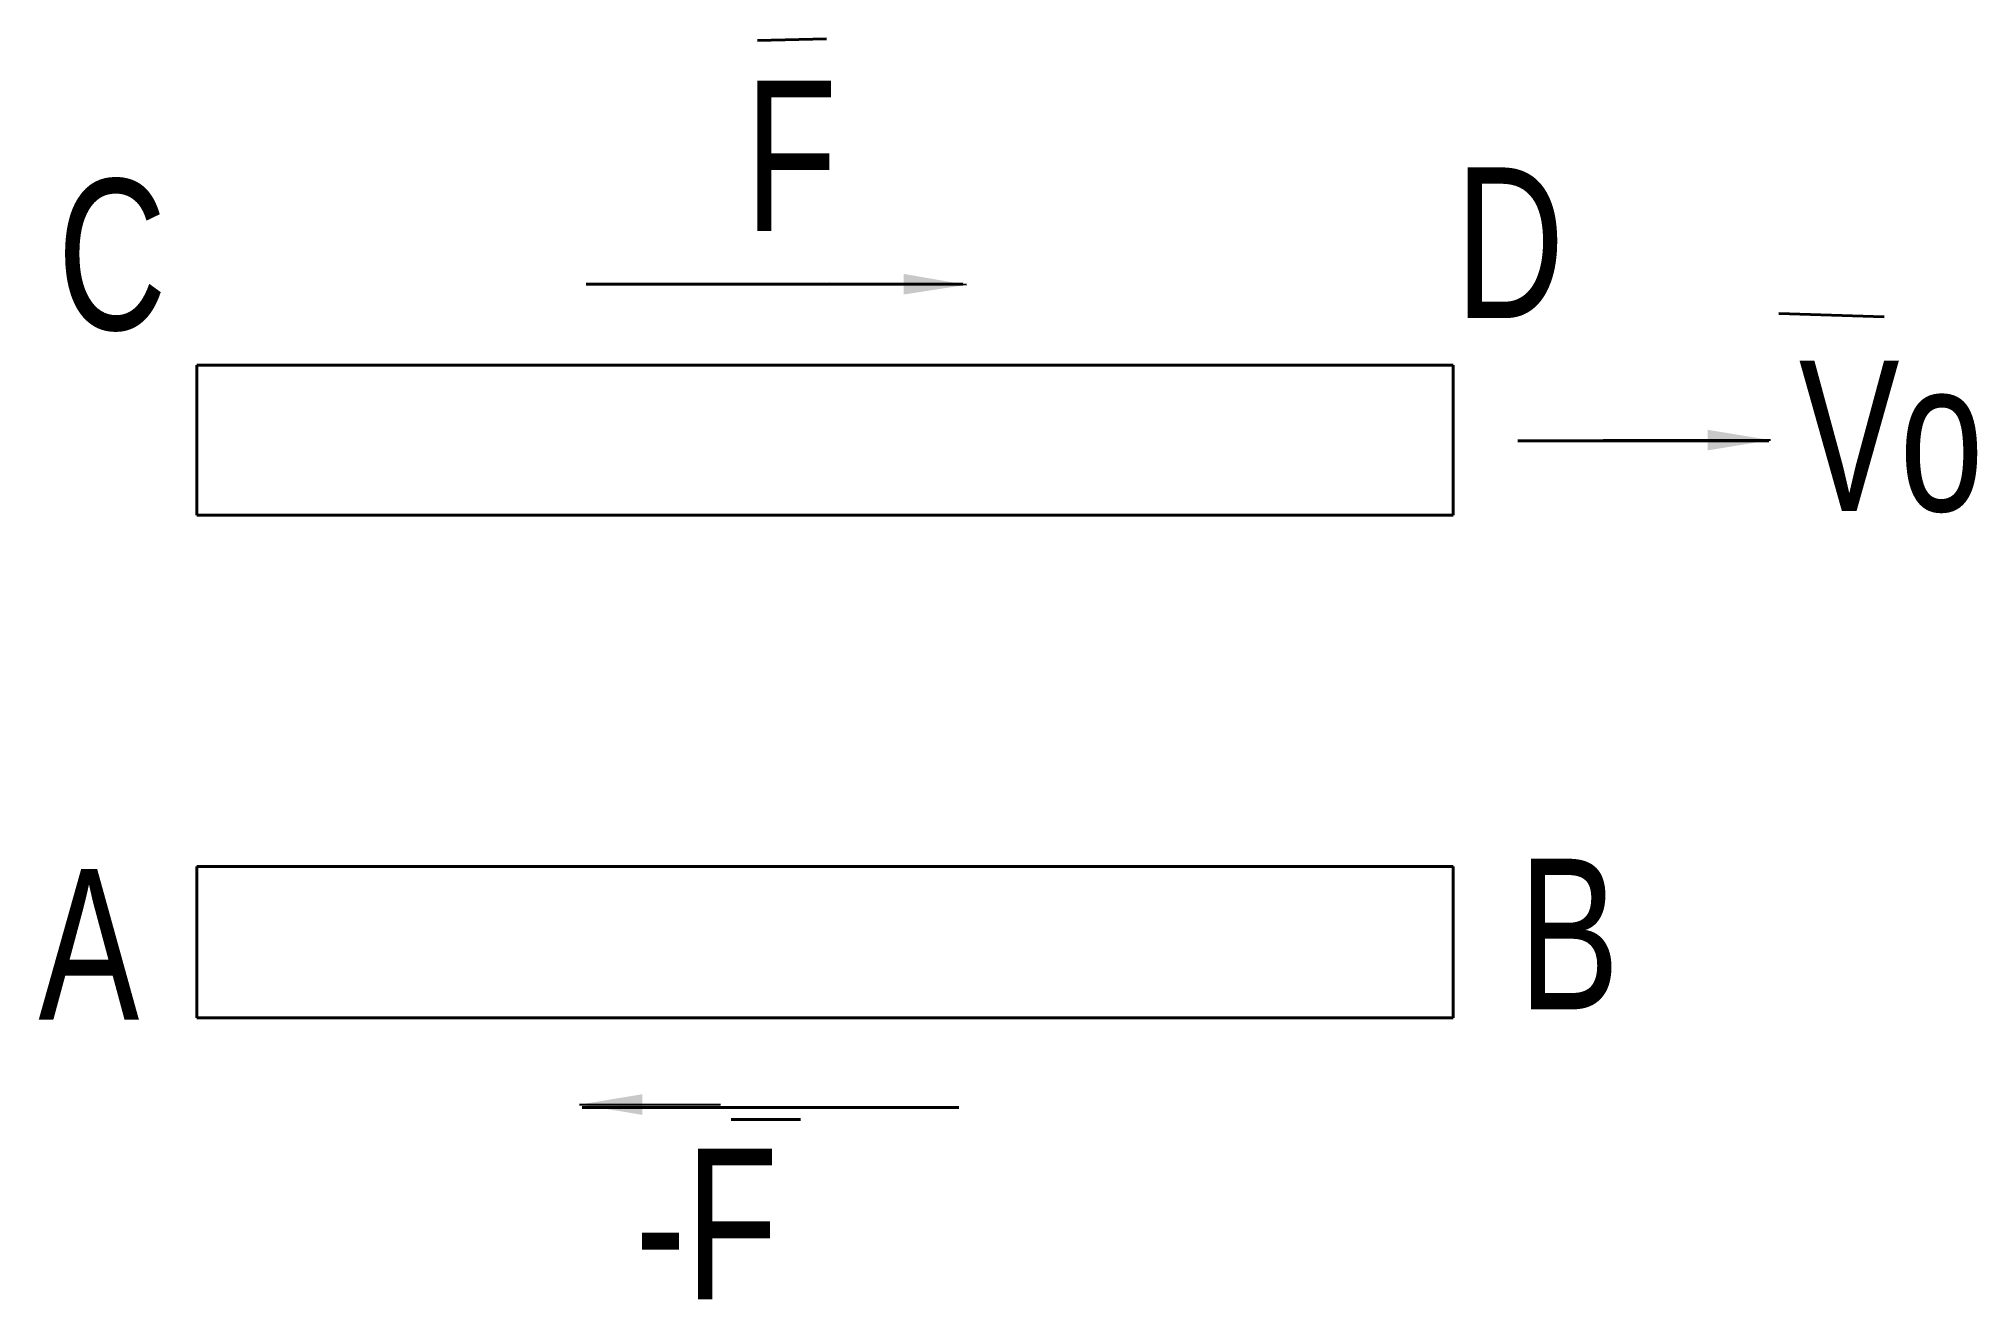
# Model space of a CAD drawing. Header units: millimetres. Extents: x -6.3 to 70.9, y 62.8 to 113.
import ezdxf

# ---------------------------------------------------------------- set-up
doc = ezdxf.new("R2010")
doc.units = ezdxf.units.MM
doc.layers.get('0').update_dxf_attribs({"linetype": 'CONTINUOUS', "lineweight": 0})
doc.styles.get("Standard").update_dxf_attribs({"font": 'txt', "width": 0.75})
doc.dimstyles.get("Standard").update_dxf_attribs({"dimtxt": 2.5, "dimasz": 2.5, "dimexe": 1.25, "dimexo": 0.625, "dimtad": 1, "dimtxsty": 'Standard', "dimcen": 2.5, "dimadec": 0, "dimazin": 0, "dimtfac": 1, "dimtmove": 0, "dimatfit": 3, "dimfxl": 1, "dimarcsym": 0})

msp = doc.modelspace()

# ---------------------------------------------------------------- linework, layer by layer
at = {"linetype": 'CONTINUOUS', "lineweight": 40}
for p, q in [((22.348, 112.919), (25.1, 112.984)), ((15.52, 103.2), (30.52, 103.2)), ((63.046, 102.04), (67.24, 101.908)), ((0, 99.982), (50.07, 99.982)), ((0, 94.005), (0, 99.982)), ((50.07, 99.982), (50.07, 94.005)), ((52.64, 96.96), (62.64, 96.96)), ((50.07, 94.005), (0, 94.005)), ((50.07, 80.006), (0, 80.006)), ((0, 80.006), (0, 73.977)), ((50.07, 73.977), (50.07, 80.006)), ((0, 73.977), (50.07, 73.977)), ((15.36, 70.4), (30.36, 70.4)), ((21.299, 69.927), (24.052, 69.927))]:
    msp.add_line(p, q, dxfattribs=at)

# ---------------------------------------------------------------- texts
at = {"linetype": 'CONTINUOUS', "lineweight": 40, "char_height": 6, "width": 100, "attachment_point": 5}
for s, insert in [('F', (23.68, 108.32)), ('C', (-3.379, 104.346)), ('D', (52.326, 104.858)), ('Vo', (67.52, 97.12)), ('A', (-4.301, 76.902)), ('B', (54.682, 77.312)), ('-F', (20.32, 65.76))]:
    msp.add_mtext(s, dxfattribs=dict(at, insert=insert))

# ---------------------------------------------------------------- leaders
at = {"linetype": 'CONTINUOUS', "lineweight": 40}
for points in [[(30.671, 103.18), (25.218, 103.232)], [(62.705, 96.993), (56.046, 96.993)], [(15.257, 70.517), (20.867, 70.517)]]:
    msp.add_leader(points, dimstyle='Standard', dxfattribs=at)

doc.saveas('drawing.dxf')
